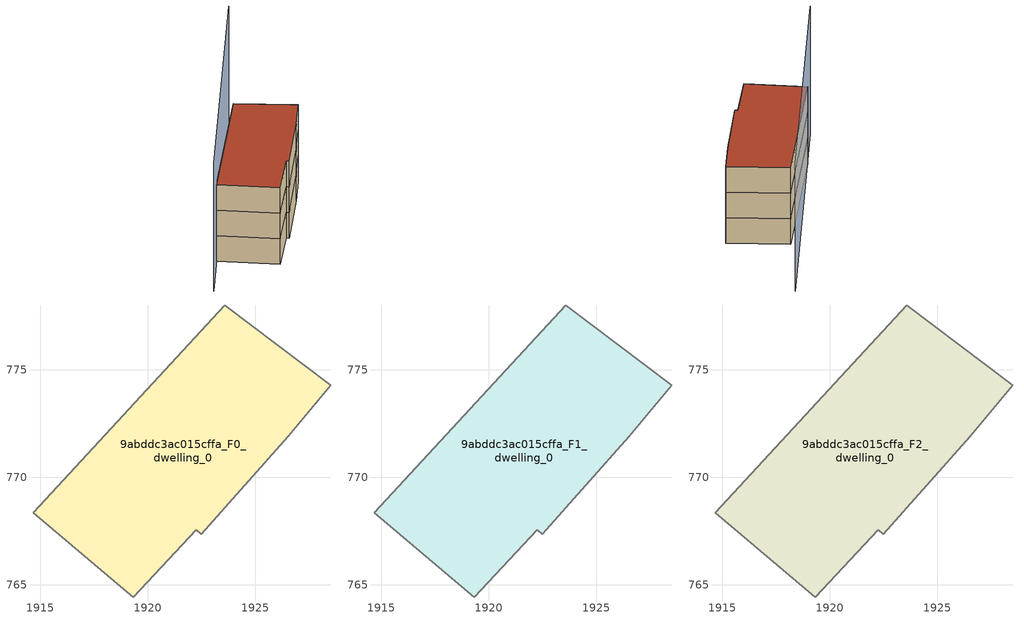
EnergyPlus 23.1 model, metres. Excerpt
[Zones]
9abddc3ac015cffa_F0_dwelling_0
 floor ground (EU_floor_Construction): 1928.51,774.28 1926.55,771.91 1922.49,767.36 1922.26,767.57 1919.32,764.43 1914.68,768.35 1923.59,778.02 z0
 wall adiabatic (EU_wall_Construction): 1919.32,764.43 1922.26,767.57 1922.49,767.36 1926.55,771.91 1928.51,774.28 1923.59,778.02 1914.68,768.35 1919.32,764.43 z0:3
9abddc3ac015cffa_F1_dwelling_0
 floor to 9abddc3ac015cffa_F0_dwelling_0 (EU_floor_Construction): 1928.51,774.28 1926.55,771.91 1922.49,767.36 1922.26,767.57 1919.32,764.43 1914.68,768.35 1923.59,778.02 z3
 wall adiabatic (EU_wall_Construction): 1919.32,764.43 1922.26,767.57 1922.49,767.36 1926.55,771.91 1928.51,774.28 1923.59,778.02 1914.68,768.35 1919.32,764.43 z3:6
9abddc3ac015cffa_F2_dwelling_0
 floor to 9abddc3ac015cffa_F1_dwelling_0 (EU_floor_Construction): 1928.51,774.28 1926.55,771.91 1922.49,767.36 1922.26,767.57 1919.32,764.43 1914.68,768.35 1923.59,778.02 z6
 wall adiabatic (EU_wall_Construction): 1919.32,764.43 1922.26,767.57 1922.49,767.36 1926.55,771.91 1928.51,774.28 1923.59,778.02 1914.68,768.35 1919.32,764.43 z6:9
 roof outside (EU_roof_Construction): 1922.49,767.36 1926.55,771.91 1928.51,774.28 1923.59,778.02 1914.68,768.35 1919.32,764.43 1922.26,767.57 z9
shading: 1911.66,764.6 1927.63,784.4 z0:15
[Building]
EU S2 Campaign: North Axis=0; Terrain=City; Solar Distribution=FullExterior
[Site:Location]
Bologna: Latitude=44.5; Longitude=11.25; Time Zone=1; Elevation=37
[SizingPeriod:WeatherFileDays]
AnnualSizingPeriod: Begin Month=1; Begin Day of Month=1; End Month=12; End Day of Month=31; Day of Week for Start Day=Monday; Use Weather File Daylight Saving Period=No; Use Weather File Rain and Snow Indicators=No
[MATERIAL]
EU_InternalMass_Material: Roughness=MediumRough; Thickness=0.1; Conductivity=1; Density=1800; Specific Heat=900; Thermal Absorptance=0.9; Solar Absorptance=0.7; Visible Absorptance=0.7
[MATERIAL:NOMASS] Roughness=MediumRough; Thermal Absorptance=0.9; Solar Absorptance=0.7; Visible Absorptance=0.7
Name | Thermal Resistance
EU_wall_NoMass | 0.937881
EU_roof_NoMass | 0.548572
EU_floor_NoMass | 0.71348
[CONSTRUCTION]
EU_wall_Construction: EU_wall_NoMass
EU_roof_Construction: EU_roof_NoMass
EU_floor_Construction: EU_floor_NoMass
EU_InternalMass_Construction: EU_InternalMass_Material
[ZONE] Type=1; Multiplier=1; Ceiling Height=autocalculate; Floor Area=autocalculate; Part of Total Floor Area=Yes
Name | Volume
9abddc3ac015cffa_F0_dwelling_0 | 249.411
9abddc3ac015cffa_F1_dwelling_0; 9abddc3ac015cffa_F2_dwelling_0 | 249.409
[INTERNALMASS] Construction=EU_InternalMass_Construction; Surface Area=83.1371
Name | Zone or ZoneList
9abddc3ac015cffa_F0_dwelling_0_EU_InternalMass | 9abddc3ac015cffa_F0_dwelling_0
9abddc3ac015cffa_F1_dwelling_0_EU_InternalMass | 9abddc3ac015cffa_F1_dwelling_0
9abddc3ac015cffa_F2_dwelling_0_EU_InternalMass | 9abddc3ac015cffa_F2_dwelling_0
[OTHEREQUIPMENT] Fuel Type=Electricity; Design Level Calculation Method=Watts/Area; Power per Zone Floor Area=1; Fraction Latent=0; Fraction Radiant=0; Fraction Lost=0; Carbon Dioxide Generation Rate=0; EndUse Subcategory=EU_Step8_InternalGains
Name | Zone or ZoneList or Space or SpaceList | Schedule
EU_Step8_InternalGain_9abddc3ac015cffa_F0_dwelling_0_f000 | 9abddc3ac015cffa_F0_dwelling_0 | EU_Step8_GainSchedule_9abddc3ac015cffa_F0_dwelling_0_f000
EU_Step8_InternalGain_9abddc3ac015cffa_F1_dwelling_0_f000 | 9abddc3ac015cffa_F1_dwelling_0 | EU_Step8_GainSchedule_9abddc3ac015cffa_F1_dwelling_0_f000
EU_Step8_InternalGain_9abddc3ac015cffa_F2_dwelling_0_f000 | 9abddc3ac015cffa_F2_dwelling_0 | EU_Step8_GainSchedule_9abddc3ac015cffa_F2_dwelling_0_f000
[ZONEVENTILATION:DESIGNFLOWRATE] Schedule=EU_AlwaysOn; Design Flow Rate Calculation Method=AirChanges/Hour; Air Changes per Hour=0.687892; Ventilation Type=Natural; Fan Pressure Rise=0; Fan Total Efficiency=1; Constant Term Coefficient=1; Temperature Term Coefficient=0; Velocity Term Coefficient=0; Velocity Squared Term Coefficient=0; Minimum Indoor Temperature=-100; Maximum Indoor Temperature=100; Delta Temperature=-100; Minimum Outdoor Temperature=-100; Maximum Outdoor Temperature=100; Maximum Wind Speed=40
Name | Zone or ZoneList or Space or SpaceList
EU_ConstantAir_9abddc3ac015cffa_F0_dwelling_0 | 9abddc3ac015cffa_F0_dwelling_0
EU_ConstantAir_9abddc3ac015cffa_F1_dwelling_0 | 9abddc3ac015cffa_F1_dwelling_0
EU_ConstantAir_9abddc3ac015cffa_F2_dwelling_0 | 9abddc3ac015cffa_F2_dwelling_0
[HVACTEMPLATE:THERMOSTAT] Constant Heating Setpoint=20; Constant Cooling Setpoint=50
EU_HeatOnly_9abddc3ac015cffa_F0_dwelling_0; EU_HeatOnly_9abddc3ac015cffa_F1_dwelling_0; EU_HeatOnly_9abddc3ac015cffa_F2_dwelling_0
[HVACTEMPLATE:ZONE:IDEALLOADSAIRSYSTEM] System Availability Schedule=EU_AlwaysOn; Maximum Heating Supply Air Temperature=50; Minimum Cooling Supply Air Temperature=13; Maximum Heating Supply Air Humidity Ratio=0.0156; Minimum Cooling Supply Air Humidity Ratio=0.0077; Heating Limit=NoLimit; Cooling Limit=NoLimit; Heating Availability Schedule=EU_AlwaysOn; Cooling Availability Schedule=EU_CoolingOff; Dehumidification Control Type=ConstantSensibleHeatRatio; Cooling Sensible Heat Ratio=0.7; Dehumidification Setpoint=60; Humidification Control Type=None; Humidification Setpoint=30; Outdoor Air Method=None; Outdoor Air Flow Rate per Person=0.00944; Outdoor Air Flow Rate per Zone Floor Area=0; Outdoor Air Flow Rate per Zone=0; Demand Controlled Ventilation Type=None; Outdoor Air Economizer Type=NoEconomizer; Heat Recovery Type=None; Sensible Heat Recovery Effectiveness=0.7; Latent Heat Recovery Effectiveness=0.65
Name | Template Thermostat
9abddc3ac015cffa_F0_dwelling_0 | EU_HeatOnly_9abddc3ac015cffa_F0_dwelling_0
9abddc3ac015cffa_F1_dwelling_0 | EU_HeatOnly_9abddc3ac015cffa_F1_dwelling_0
9abddc3ac015cffa_F2_dwelling_0 | EU_HeatOnly_9abddc3ac015cffa_F2_dwelling_0
[SIZING:ZONE] Zone Cooling Design Supply Air Temperature Input Method=SupplyAirTemperature; Zone Cooling Design Supply Air Temperature=13; Zone Heating Design Supply Air Temperature Input Method=SupplyAirTemperature; Zone Heating Design Supply Air Temperature=50; Zone Cooling Design Supply Air Humidity Ratio=0.008; Zone Heating Design Supply Air Humidity Ratio=0.008; Cooling Design Air Flow Method=DesignDay; Cooling Design Air Flow Rate=0; Cooling Minimum Air Flow per Zone Floor Area=0.000762; Cooling Minimum Air Flow=0; Cooling Minimum Air Flow Fraction=0.2; Heating Design Air Flow Method=DesignDay; Heating Design Air Flow Rate=0; Heating Maximum Air Flow per Zone Floor Area=0.002032; Heating Maximum Air Flow=0.141576; Heating Maximum Air Flow Fraction=0.3; Account for Dedicated Outdoor Air System=No; Dedicated Outdoor Air System Control Strategy=NeutralSupplyAir; Dedicated Outdoor Air Low Setpoint Temperature for Design=autosize; Dedicated Outdoor Air High Setpoint Temperature for Design=autosize; Zone Load Sizing Method=Sensible Load Only No Latent Load; Zone Latent Cooling Design Supply Air Humidity Ratio Input Method=HumidityRatioDifference; Zone Cooling Design Supply Air Humidity Ratio Difference=0.005; Zone Latent Heating Design Supply Air Humidity Ratio Input Method=HumidityRatioDifference; Zone Humidification Design Supply Air Humidity Ratio Difference=0.005
9abddc3ac015cffa_F0_dwelling_0; 9abddc3ac015cffa_F1_dwelling_0; 9abddc3ac015cffa_F2_dwelling_0
[SCHEDULE:CONSTANT]
Name | Hourly Value
EU_AlwaysOn | 1
EU_CoolingOff | 0
[SCHEDULE:FILE] Column Number=1; Rows to Skip at Top=0; Number of Hours of Data=8760; Column Separator=Comma; Interpolate to Timestep=No; Minutes per Item=60; Adjust Schedule for Daylight Savings=Yes
Name | File
EU_Step8_GainSchedule_9abddc3ac015cffa_F0_dwelling_0_f000 | ../../schedules/9abddc3ac015cffa/9abddc3ac015cffa_F0_dwelling_0_f000_gain.csv
EU_Step8_GainSchedule_9abddc3ac015cffa_F1_dwelling_0_f000 | ../../schedules/9abddc3ac015cffa/9abddc3ac015cffa_F1_dwelling_0_f000_gain.csv
EU_Step8_GainSchedule_9abddc3ac015cffa_F2_dwelling_0_f000 | ../../schedules/9abddc3ac015cffa/9abddc3ac015cffa_F2_dwelling_0_f000_gain.csv
